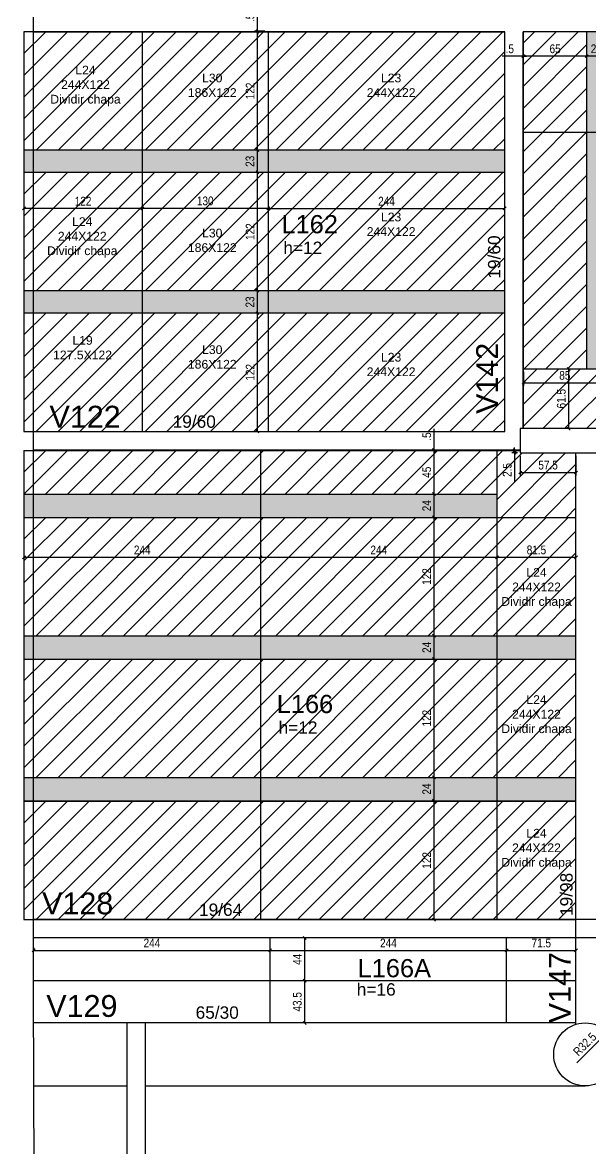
# Model space of a CAD drawing. Header units: millimetres. Extents: x 3165 to 9493, y 682 to 4304.
# Drawn here: x 3990 to 4576, y 1930 to 3091 of the extents above; entities that cross this region are included whole.
import ezdxf

# ---------------------------------------------------------------- set-up
doc = ezdxf.new("R2010")
doc.units = ezdxf.units.MM
doc.linetypes.add('HIDDEN2', pattern=[0.1875, 0.125, -0.0625])
for name, color, linetype in [('1', 3, 'Continuous'), ('210', 3, 'HIDDEN2'), ('212', 3, 'Continuous'), ('216', 3, 'Continuous'), ('220', 5, 'Continuous'), ('222', 6, 'Continuous'), ('226', 4, 'Continuous'), ('233', 6, 'Continuous'), ('AUX00', 7, 'Continuous'), ('COTA', 2, 'Continuous'), ('Painéis', 200, 'Continuous')]:
    doc.layers.add(name, color=color, linetype=linetype)
doc.layers.add('Hachura', color=251, linetype='Continuous', lineweight=9)
doc.layers.add('REAPROVEITAMENTO', color=251, linetype='Continuous', lineweight=9)
doc.styles.add('COTA TECNICA-50', font='techl___.ttf', dxfattribs={"height": 9})
doc.styles.get("Standard").update_dxf_attribs({"font": 'arial.ttf'})
doc.dimstyles.new('COTA PAINEL-50', dxfattribs={"dimtxt": 9, "dimasz": 3, "dimexe": 3, "dimexo": 3, "dimgap": 3, "dimtad": 1, "dimdec": 1, "dimzin": 12, "dimdsep": 46, "dimtxsty": 'COTA TECNICA-50', "dimblk1": 'OBLIQUE', "dimblk2": 'OBLIQUE', "dimsah": 1, "dimcen": 0.9, "dimclrd": 4, "dimclre": 4, "dimclrt": 240, "dimadec": 1, "dimazin": 3, "dimtfac": 1, "dimtdec": 1, "dimtmove": 0, "dimatfit": 3, "dimfxl": 1, "dimtolj": 1, "dimtzin": 12, "dimarcsym": 0})

# ---------------------------------------------------------------- blocks, each defined once
blk = doc.blocks.new('_Oblique')
at = {"color": 0, "linetype": 'ByBlock', "lineweight": -2}
blk.add_line((-0.5, -0.5), (0.5, 0.5), dxfattribs=at)
blk = doc.blocks.new('*D457')
at = {"layer": 'COTA', "color": 4, "lineweight": -2, "transparency": 16777216}
blk.add_line((4591.8, 3056.1), (4571.8, 3056.1), dxfattribs=at)
at = {"layer": 'Defpoints', "color": 0, "transparency": 16777216}
for p in [(4571.8, 3056.1), (4571.8, 3056.1), (4591.8, 3056.1)]:
    blk.add_point(p, dxfattribs=at)
at = {"layer": 'COTA', "color": 4, "lineweight": -2, "transparency": 16777216, "xscale": 3, "yscale": 3, "zscale": 3, "rotation": 180}
blk.add_blockref('_Oblique', (4571.8, 3056.1), dxfattribs=at)
at = {"layer": 'COTA', "color": 4, "lineweight": -2, "transparency": 16777216, "xscale": 3, "yscale": 3, "zscale": 3}
blk.add_blockref('_Oblique', (4591.8, 3056.1), dxfattribs=at)
at = {"layer": 'COTA', "color": 240, "transparency": 16777216, "insert": (4581.8, 3063.7), "char_height": 9, "attachment_point": 5, "style": 'COTA TECNICA-50'}
blk.add_mtext('\\A1;20', dxfattribs=at)
blk = doc.blocks.new('*D458')
at = {"layer": 'COTA', "color": 4, "lineweight": -2, "transparency": 16777216}
for p, q in [((4506.8, 3059), (4506.8, 3059.1)), ((4571.8, 3056.1), (4506.8, 3056.1))]:
    blk.add_line(p, q, dxfattribs=at)
at = {"layer": 'Defpoints', "color": 0, "transparency": 16777216}
for p in [(4506.8, 3056.1), (4506.8, 3056), (4571.8, 3056.1)]:
    blk.add_point(p, dxfattribs=at)
at = {"layer": 'COTA', "color": 4, "lineweight": -2, "transparency": 16777216, "xscale": 3, "yscale": 3, "zscale": 3, "rotation": 180}
blk.add_blockref('_Oblique', (4506.8, 3056.1), dxfattribs=at)
at = {"layer": 'COTA', "color": 4, "lineweight": -2, "transparency": 16777216, "xscale": 3, "yscale": 3, "zscale": 3}
blk.add_blockref('_Oblique', (4571.8, 3056.1), dxfattribs=at)
at = {"layer": 'COTA', "color": 240, "transparency": 16777216, "insert": (4539.3, 3063.7), "char_height": 9, "attachment_point": 5, "style": 'COTA TECNICA-50'}
blk.add_mtext('\\A1;65', dxfattribs=at)
blk = doc.blocks.new('*D462')
at = {"layer": 'COTA', "color": 4, "lineweight": -2, "transparency": 16777216}
for p, q in [((4506.3, 3056.1), (4484.7, 3056.1)), ((4506.8, 3056.1), (4506.3, 3056.1)), ((4506.8, 3056.1), (4509.8, 3056.1))]:
    blk.add_line(p, q, dxfattribs=at)
at = {"layer": 'Defpoints', "color": 0, "transparency": 16777216}
for p in [(4506.3, 3056.1), (4506.3, 3056.1), (4506.8, 3056.1)]:
    blk.add_point(p, dxfattribs=at)
at = {"layer": 'COTA', "color": 4, "lineweight": -2, "transparency": 16777216, "xscale": 3, "yscale": 3, "zscale": 3}
blk.add_blockref('_Oblique', (4506.3, 3056.1), dxfattribs=at)
at = {"layer": 'COTA', "color": 4, "lineweight": -2, "transparency": 16777216, "xscale": 3, "yscale": 3, "zscale": 3, "rotation": 180}
blk.add_blockref('_Oblique', (4506.8, 3056.1), dxfattribs=at)
at = {"layer": 'COTA', "color": 240, "transparency": 16777216, "insert": (4492.5, 3063.7), "char_height": 9, "attachment_point": 5, "style": 'COTA TECNICA-50'}
blk.add_mtext('\\A1;.5', dxfattribs=at)
blk = doc.blocks.new('*D631')
at = {"layer": 'COTA', "color": 4, "lineweight": -2, "transparency": 16777216}
for p, q in [((4553.3, 2672.3), (4553.3, 2733.8)), ((4556.3, 2672.3), (4556.3, 2672.3))]:
    blk.add_line(p, q, dxfattribs=at)
at = {"layer": 'Defpoints', "color": 0, "transparency": 16777216}
for p in [(4553.3, 2733.8), (4553.3, 2733.8), (4553.3, 2672.3)]:
    blk.add_point(p, dxfattribs=at)
at = {"layer": 'COTA', "color": 4, "lineweight": -2, "transparency": 16777216, "xscale": 3, "yscale": 3, "zscale": 3}
for p, rotation in [((4553.3, 2733.8), 90), ((4553.3, 2672.3), 270)]:
    blk.add_blockref('_Oblique', p, dxfattribs=dict(at, rotation=rotation))
at = {"layer": 'COTA', "color": 240, "transparency": 16777216, "insert": (4545.7, 2703.1), "char_height": 9, "attachment_point": 5, "rotation": 90, "style": 'COTA TECNICA-50'}
blk.add_mtext('\\A1;61.5', dxfattribs=at)
blk = doc.blocks.new('*D632')
at = {"layer": 'COTA', "color": 4, "lineweight": -2, "transparency": 16777216}
for p, q in [((4506.8, 2730.8), (4506.8, 2716.5)), ((4591.8, 2730.8), (4591.8, 2716.5)), ((4506.8, 2719.5), (4591.8, 2719.5))]:
    blk.add_line(p, q, dxfattribs=at)
at = {"layer": 'Defpoints', "color": 0, "transparency": 16777216}
for p in [(4506.8, 2733.8), (4591.8, 2733.8), (4591.8, 2719.5)]:
    blk.add_point(p, dxfattribs=at)
at = {"layer": 'COTA', "color": 4, "lineweight": -2, "transparency": 16777216, "xscale": 3, "yscale": 3, "zscale": 3, "rotation": 180}
blk.add_blockref('_Oblique', (4506.8, 2719.5), dxfattribs=at)
at = {"layer": 'COTA', "color": 4, "lineweight": -2, "transparency": 16777216, "xscale": 3, "yscale": 3, "zscale": 3}
blk.add_blockref('_Oblique', (4591.8, 2719.5), dxfattribs=at)
at = {"layer": 'COTA', "color": 240, "transparency": 16777216, "insert": (4549.3, 2727.1), "char_height": 9, "attachment_point": 5, "style": 'COTA TECNICA-50'}
blk.add_mtext('\\A1;85', dxfattribs=at)
blk = doc.blocks.new('*D465')
at = {"layer": 'COTA', "color": 4, "lineweight": -2, "transparency": 16777216}
blk.add_line((4560.8, 2539.6), (4479.3, 2539.6), dxfattribs=at)
at = {"layer": 'Defpoints', "color": 0, "transparency": 16777216}
for p in [(4479.3, 2539.6), (4479.3, 2539.6), (4560.8, 2539.6)]:
    blk.add_point(p, dxfattribs=at)
at = {"layer": 'COTA', "color": 4, "lineweight": -2, "transparency": 16777216, "xscale": 3, "yscale": 3, "zscale": 3, "rotation": 180}
blk.add_blockref('_Oblique', (4479.3, 2539.6), dxfattribs=at)
at = {"layer": 'COTA', "color": 4, "lineweight": -2, "transparency": 16777216, "xscale": 3, "yscale": 3, "zscale": 3}
blk.add_blockref('_Oblique', (4560.8, 2539.6), dxfattribs=at)
at = {"layer": 'COTA', "color": 240, "transparency": 16777216, "insert": (4520, 2547.2), "char_height": 9, "attachment_point": 5, "style": 'COTA TECNICA-50'}
blk.add_mtext('\\A1;81.5', dxfattribs=at)
blk = doc.blocks.new('*D466')
at = {"layer": 'COTA', "color": 4, "lineweight": -2, "transparency": 16777216}
blk.add_line((4479.3, 2539.6), (4235.3, 2539.6), dxfattribs=at)
at = {"layer": 'Defpoints', "color": 0, "transparency": 16777216}
for p in [(4235.3, 2539.6), (4235.3, 2539.6), (4479.3, 2539.6)]:
    blk.add_point(p, dxfattribs=at)
at = {"layer": 'COTA', "color": 4, "lineweight": -2, "transparency": 16777216, "xscale": 3, "yscale": 3, "zscale": 3, "rotation": 180}
blk.add_blockref('_Oblique', (4235.3, 2539.6), dxfattribs=at)
at = {"layer": 'COTA', "color": 4, "lineweight": -2, "transparency": 16777216, "xscale": 3, "yscale": 3, "zscale": 3}
blk.add_blockref('_Oblique', (4479.3, 2539.6), dxfattribs=at)
at = {"layer": 'COTA', "color": 240, "transparency": 16777216, "insert": (4357.3, 2547.2), "char_height": 9, "attachment_point": 5, "style": 'COTA TECNICA-50'}
blk.add_mtext('\\A1;244', dxfattribs=at)
blk = doc.blocks.new('*D467')
at = {"layer": 'COTA', "color": 4, "lineweight": -2, "transparency": 16777216}
for p, q in [((4235.3, 2539.6), (3991.3, 2539.6)), ((3991.3, 2538.1), (3991.3, 2536.6))]:
    blk.add_line(p, q, dxfattribs=at)
at = {"layer": 'Defpoints', "color": 0, "transparency": 16777216}
for p in [(3991.3, 2541.1), (3991.3, 2539.6), (4235.3, 2539.6)]:
    blk.add_point(p, dxfattribs=at)
at = {"layer": 'COTA', "color": 4, "lineweight": -2, "transparency": 16777216, "xscale": 3, "yscale": 3, "zscale": 3, "rotation": 180}
blk.add_blockref('_Oblique', (3991.3, 2539.6), dxfattribs=at)
at = {"layer": 'COTA', "color": 4, "lineweight": -2, "transparency": 16777216, "xscale": 3, "yscale": 3, "zscale": 3}
blk.add_blockref('_Oblique', (4235.3, 2539.6), dxfattribs=at)
at = {"layer": 'COTA', "color": 240, "transparency": 16777216, "insert": (4113.3, 2547.2), "char_height": 9, "attachment_point": 5, "style": 'COTA TECNICA-50'}
blk.add_mtext('\\A1;244', dxfattribs=at)
blk = doc.blocks.new('*D468')
at = {"layer": 'COTA', "color": 4, "lineweight": -2, "transparency": 16777216}
blk.add_line((4414.4, 2166.3), (4414.4, 2288.3), dxfattribs=at)
at = {"layer": 'Defpoints', "color": 0, "transparency": 16777216}
for p in [(4414.4, 2288.3), (4414.4, 2288.3), (4414.4, 2166.3)]:
    blk.add_point(p, dxfattribs=at)
at = {"layer": 'COTA', "color": 4, "lineweight": -2, "transparency": 16777216, "xscale": 3, "yscale": 3, "zscale": 3}
for p, rotation in [((4414.4, 2288.3), 90), ((4414.4, 2166.3), 270)]:
    blk.add_blockref('_Oblique', p, dxfattribs=dict(at, rotation=rotation))
at = {"layer": 'COTA', "color": 240, "transparency": 16777216, "insert": (4406.8, 2227.3), "char_height": 9, "attachment_point": 5, "rotation": 90, "style": 'COTA TECNICA-50'}
blk.add_mtext('\\A1;122', dxfattribs=at)
blk = doc.blocks.new('*D469')
at = {"layer": 'COTA', "color": 4, "lineweight": -2, "transparency": 16777216}
blk.add_line((4414.4, 2288.8), (4414.4, 2312.8), dxfattribs=at)
at = {"layer": 'Defpoints', "color": 0, "transparency": 16777216}
for p in [(4414.4, 2312.8), (4414.4, 2312.8), (4414.4, 2288.8)]:
    blk.add_point(p, dxfattribs=at)
at = {"layer": 'COTA', "color": 4, "lineweight": -2, "transparency": 16777216, "xscale": 3, "yscale": 3, "zscale": 3}
for p, rotation in [((4414.4, 2312.8), 90), ((4414.4, 2288.8), 270)]:
    blk.add_blockref('_Oblique', p, dxfattribs=dict(at, rotation=rotation))
at = {"layer": 'COTA', "color": 240, "transparency": 16777216, "insert": (4406.8, 2300.8), "char_height": 9, "attachment_point": 5, "rotation": 90, "style": 'COTA TECNICA-50'}
blk.add_mtext('\\A1;24', dxfattribs=at)
blk = doc.blocks.new('*D470')
at = {"layer": 'COTA', "color": 4, "lineweight": -2, "transparency": 16777216}
blk.add_line((4414.4, 2312.8), (4414.4, 2434.8), dxfattribs=at)
at = {"layer": 'Defpoints', "color": 0, "transparency": 16777216}
for p in [(4414.4, 2434.8), (4414.4, 2434.8), (4414.4, 2312.8)]:
    blk.add_point(p, dxfattribs=at)
at = {"layer": 'COTA', "color": 4, "lineweight": -2, "transparency": 16777216, "xscale": 3, "yscale": 3, "zscale": 3}
for p, rotation in [((4414.4, 2434.8), 90), ((4414.4, 2312.8), 270)]:
    blk.add_blockref('_Oblique', p, dxfattribs=dict(at, rotation=rotation))
at = {"layer": 'COTA', "color": 240, "transparency": 16777216, "insert": (4406.8, 2373.8), "char_height": 9, "attachment_point": 5, "rotation": 90, "style": 'COTA TECNICA-50'}
blk.add_mtext('\\A1;122', dxfattribs=at)
blk = doc.blocks.new('*D471')
at = {"layer": 'COTA', "color": 4, "lineweight": -2, "transparency": 16777216}
blk.add_line((4414.4, 2434.8), (4414.4, 2458.8), dxfattribs=at)
at = {"layer": 'Defpoints', "color": 0, "transparency": 16777216}
for p in [(4414.4, 2458.8), (4414.4, 2458.8), (4414.4, 2434.8)]:
    blk.add_point(p, dxfattribs=at)
at = {"layer": 'COTA', "color": 4, "lineweight": -2, "transparency": 16777216, "xscale": 3, "yscale": 3, "zscale": 3}
for p, rotation in [((4414.4, 2458.8), 90), ((4414.4, 2434.8), 270)]:
    blk.add_blockref('_Oblique', p, dxfattribs=dict(at, rotation=rotation))
at = {"layer": 'COTA', "color": 240, "transparency": 16777216, "insert": (4406.8, 2446.8), "char_height": 9, "attachment_point": 5, "rotation": 90, "style": 'COTA TECNICA-50'}
blk.add_mtext('\\A1;24', dxfattribs=at)
blk = doc.blocks.new('*D472')
at = {"layer": 'COTA', "color": 4, "lineweight": -2, "transparency": 16777216}
blk.add_line((4414.4, 2458.8), (4414.4, 2580.8), dxfattribs=at)
at = {"layer": 'Defpoints', "color": 0, "transparency": 16777216}
for p in [(4414.4, 2580.8), (4414.4, 2580.8), (4414.4, 2458.8)]:
    blk.add_point(p, dxfattribs=at)
at = {"layer": 'COTA', "color": 4, "lineweight": -2, "transparency": 16777216, "xscale": 3, "yscale": 3, "zscale": 3}
for p, rotation in [((4414.4, 2580.8), 90), ((4414.4, 2458.8), 270)]:
    blk.add_blockref('_Oblique', p, dxfattribs=dict(at, rotation=rotation))
at = {"layer": 'COTA', "color": 240, "transparency": 16777216, "insert": (4406.8, 2519.8), "char_height": 9, "attachment_point": 5, "rotation": 90, "style": 'COTA TECNICA-50'}
blk.add_mtext('\\A1;122', dxfattribs=at)
blk = doc.blocks.new('*D473')
at = {"layer": 'COTA', "color": 4, "lineweight": -2, "transparency": 16777216}
blk.add_line((4414.4, 2580.8), (4414.4, 2604.8), dxfattribs=at)
at = {"layer": 'Defpoints', "color": 0, "transparency": 16777216}
for p in [(4414.4, 2604.8), (4414.4, 2604.8), (4414.4, 2580.8)]:
    blk.add_point(p, dxfattribs=at)
at = {"layer": 'COTA', "color": 4, "lineweight": -2, "transparency": 16777216, "xscale": 3, "yscale": 3, "zscale": 3}
for p, rotation in [((4414.4, 2604.8), 90), ((4414.4, 2580.8), 270)]:
    blk.add_blockref('_Oblique', p, dxfattribs=dict(at, rotation=rotation))
at = {"layer": 'COTA', "color": 240, "transparency": 16777216, "insert": (4406.8, 2592.8), "char_height": 9, "attachment_point": 5, "rotation": 90, "style": 'COTA TECNICA-50'}
blk.add_mtext('\\A1;24', dxfattribs=at)
blk = doc.blocks.new('*D474')
at = {"layer": 'COTA', "color": 4, "lineweight": -2, "transparency": 16777216}
blk.add_line((4414.4, 2604.8), (4414.4, 2649.8), dxfattribs=at)
at = {"layer": 'Defpoints', "color": 0, "transparency": 16777216}
for p in [(4414.4, 2649.8), (4414.4, 2649.8), (4414.4, 2604.8)]:
    blk.add_point(p, dxfattribs=at)
at = {"layer": 'COTA', "color": 4, "lineweight": -2, "transparency": 16777216, "xscale": 3, "yscale": 3, "zscale": 3}
for p, rotation in [((4414.4, 2649.8), 90), ((4414.4, 2604.8), 270)]:
    blk.add_blockref('_Oblique', p, dxfattribs=dict(at, rotation=rotation))
at = {"layer": 'COTA', "color": 240, "transparency": 16777216, "insert": (4406.8, 2627.3), "char_height": 9, "attachment_point": 5, "rotation": 90, "style": 'COTA TECNICA-50'}
blk.add_mtext('\\A1;45', dxfattribs=at)
blk = doc.blocks.new('*D475')
at = {"layer": 'COTA', "color": 4, "lineweight": -2, "transparency": 16777216}
for p, q in [((4414.4, 2650.3), (4414.4, 2671.9)), ((4414.4, 2649.8), (4414.4, 2650.3)), ((4414.4, 2649.8), (4414.4, 2646.8))]:
    blk.add_line(p, q, dxfattribs=at)
at = {"layer": 'Defpoints', "color": 0, "transparency": 16777216}
for p in [(4414.4, 2650.3), (4414.4, 2650.3), (4414.4, 2649.8)]:
    blk.add_point(p, dxfattribs=at)
at = {"layer": 'COTA', "color": 4, "lineweight": -2, "transparency": 16777216, "xscale": 3, "yscale": 3, "zscale": 3}
for p, rotation in [((4414.4, 2650.3), 270), ((4414.4, 2649.8), 90)]:
    blk.add_blockref('_Oblique', p, dxfattribs=dict(at, rotation=rotation))
at = {"layer": 'COTA', "color": 240, "transparency": 16777216, "insert": (4406.8, 2664.1), "char_height": 9, "attachment_point": 5, "rotation": 90, "style": 'COTA TECNICA-50'}
blk.add_mtext('\\A1;.5', dxfattribs=at)
blk = doc.blocks.new('*D636')
at = {"layer": 'COTA', "color": 4, "lineweight": -2, "transparency": 16777216}
for p, q in [((4500.3, 2649.8), (4494.5, 2649.8)), ((4500.3, 2647.3), (4494.5, 2647.3)), ((4497.5, 2649.8), (4497.5, 2652.8)), ((4497.5, 2649.8), (4497.5, 2647.3)), ((4497.5, 2647.3), (4497.5, 2617.9))]:
    blk.add_line(p, q, dxfattribs=at)
at = {"layer": 'Defpoints', "color": 0, "transparency": 16777216}
for p in [(4497.5, 2647.3), (4503.3, 2649.8), (4503.3, 2647.3)]:
    blk.add_point(p, dxfattribs=at)
at = {"layer": 'COTA', "color": 4, "lineweight": -2, "transparency": 16777216, "xscale": 3, "yscale": 3, "zscale": 3}
for p, rotation in [((4497.5, 2649.8), 270), ((4497.5, 2647.3), 90)]:
    blk.add_blockref('_Oblique', p, dxfattribs=dict(at, rotation=rotation))
at = {"layer": 'COTA', "color": 240, "transparency": 16777216, "insert": (4489.9, 2629.6), "char_height": 9, "attachment_point": 5, "rotation": 90, "style": 'COTA TECNICA-50'}
blk.add_mtext('\\A1;2.5', dxfattribs=at)
blk = doc.blocks.new('*D476')
at = {"layer": 'COTA', "color": 4, "lineweight": -2, "transparency": 16777216}
for p, q in [((4503.3, 2644.3), (4503.3, 2624)), ((4560.8, 2644.3), (4560.8, 2624)), ((4503.3, 2627), (4560.8, 2627))]:
    blk.add_line(p, q, dxfattribs=at)
at = {"layer": 'Defpoints', "color": 0, "transparency": 16777216}
for p in [(4503.3, 2647.3), (4560.8, 2647.3), (4560.8, 2627)]:
    blk.add_point(p, dxfattribs=at)
at = {"layer": 'COTA', "color": 4, "lineweight": -2, "transparency": 16777216, "xscale": 3, "yscale": 3, "zscale": 3, "rotation": 180}
blk.add_blockref('_Oblique', (4503.3, 2627), dxfattribs=at)
at = {"layer": 'COTA', "color": 4, "lineweight": -2, "transparency": 16777216, "xscale": 3, "yscale": 3, "zscale": 3}
blk.add_blockref('_Oblique', (4560.8, 2627), dxfattribs=at)
at = {"layer": 'COTA', "color": 240, "transparency": 16777216, "insert": (4532, 2634.6), "char_height": 9, "attachment_point": 5, "style": 'COTA TECNICA-50'}
blk.add_mtext('\\A1;57.5', dxfattribs=at)
blk = doc.blocks.new('*D558')
at = {"layer": 'COTA', "color": 4, "lineweight": -2, "transparency": 16777216}
blk.add_line((4232.2, 2669.3), (4232.2, 2791.3), dxfattribs=at)
at = {"layer": 'Defpoints', "color": 0, "transparency": 16777216}
for p in [(4232.2, 2791.3), (4232.2, 2791.3), (4232.2, 2669.3)]:
    blk.add_point(p, dxfattribs=at)
at = {"layer": 'COTA', "color": 4, "lineweight": -2, "transparency": 16777216, "xscale": 3, "yscale": 3, "zscale": 3}
for p, rotation in [((4232.2, 2791.3), 90), ((4232.2, 2669.3), 270)]:
    blk.add_blockref('_Oblique', p, dxfattribs=dict(at, rotation=rotation))
at = {"layer": 'COTA', "color": 240, "transparency": 16777216, "insert": (4224.6, 2730.3), "char_height": 9, "attachment_point": 5, "rotation": 90, "style": 'COTA TECNICA-50'}
blk.add_mtext('\\A1;122', dxfattribs=at)
blk = doc.blocks.new('*D559')
at = {"layer": 'COTA', "color": 4, "lineweight": -2, "transparency": 16777216}
for p, q in [((4233.5, 2814.3), (4229.2, 2814.3)), ((4232.2, 2791.3), (4232.2, 2814.3))]:
    blk.add_line(p, q, dxfattribs=at)
at = {"layer": 'Defpoints', "color": 0, "transparency": 16777216}
for p in [(4232.2, 2814.3), (4236.5, 2814.3), (4232.2, 2791.3)]:
    blk.add_point(p, dxfattribs=at)
at = {"layer": 'COTA', "color": 4, "lineweight": -2, "transparency": 16777216, "xscale": 3, "yscale": 3, "zscale": 3}
for p, rotation in [((4232.2, 2814.3), 90), ((4232.2, 2791.3), 270)]:
    blk.add_blockref('_Oblique', p, dxfattribs=dict(at, rotation=rotation))
at = {"layer": 'COTA', "color": 240, "transparency": 16777216, "insert": (4224.5, 2802.8), "char_height": 9, "attachment_point": 5, "rotation": 90, "style": 'COTA TECNICA-50'}
blk.add_mtext('\\A1;23', dxfattribs=at)
blk = doc.blocks.new('*D560')
at = {"layer": 'COTA', "color": 4, "lineweight": -2, "transparency": 16777216}
for p, q in [((4233.5, 2936.3), (4229.2, 2936.3)), ((4232.2, 2814.3), (4232.2, 2936.3)), ((4235.2, 2814.3), (4235.2, 2814.3))]:
    blk.add_line(p, q, dxfattribs=at)
at = {"layer": 'Defpoints', "color": 0, "transparency": 16777216}
for p in [(4232.2, 2936.3), (4236.5, 2936.3), (4232.2, 2814.3)]:
    blk.add_point(p, dxfattribs=at)
at = {"layer": 'COTA', "color": 4, "lineweight": -2, "transparency": 16777216, "xscale": 3, "yscale": 3, "zscale": 3}
for p, rotation in [((4232.2, 2936.3), 90), ((4232.2, 2814.3), 270)]:
    blk.add_blockref('_Oblique', p, dxfattribs=dict(at, rotation=rotation))
at = {"layer": 'COTA', "color": 240, "transparency": 16777216, "insert": (4224.6, 2875.3), "char_height": 9, "attachment_point": 5, "rotation": 90, "style": 'COTA TECNICA-50'}
blk.add_mtext('\\A1;122', dxfattribs=at)
blk = doc.blocks.new('*D561')
at = {"layer": 'COTA', "color": 4, "lineweight": -2, "transparency": 16777216}
for p, q in [((4232.2, 2936.3), (4232.2, 2959.3)), ((4233.5, 2936.3), (4229.2, 2936.3))]:
    blk.add_line(p, q, dxfattribs=at)
at = {"layer": 'Defpoints', "color": 0, "transparency": 16777216}
for p in [(4232.2, 2959.3), (4232.2, 2959.3), (4236.5, 2936.3)]:
    blk.add_point(p, dxfattribs=at)
at = {"layer": 'COTA', "color": 4, "lineweight": -2, "transparency": 16777216, "xscale": 3, "yscale": 3, "zscale": 3}
for p, rotation in [((4232.2, 2959.3), 90), ((4232.2, 2936.3), 270)]:
    blk.add_blockref('_Oblique', p, dxfattribs=dict(at, rotation=rotation))
at = {"layer": 'COTA', "color": 240, "transparency": 16777216, "insert": (4224.5, 2947.8), "char_height": 9, "attachment_point": 5, "rotation": 90, "style": 'COTA TECNICA-50'}
blk.add_mtext('\\A1;23', dxfattribs=at)
blk = doc.blocks.new('*D562')
at = {"layer": 'COTA', "color": 4, "lineweight": -2, "transparency": 16777216}
for p, q in [((4233.5, 3081.3), (4229.2, 3081.3)), ((4232.2, 2959.3), (4232.2, 3081.3))]:
    blk.add_line(p, q, dxfattribs=at)
at = {"layer": 'Defpoints', "color": 0, "transparency": 16777216}
for p in [(4232.2, 3081.3), (4236.5, 3081.3), (4232.2, 2959.3)]:
    blk.add_point(p, dxfattribs=at)
at = {"layer": 'COTA', "color": 4, "lineweight": -2, "transparency": 16777216, "xscale": 3, "yscale": 3, "zscale": 3}
for p, rotation in [((4232.2, 3081.3), 90), ((4232.2, 2959.3), 270)]:
    blk.add_blockref('_Oblique', p, dxfattribs=dict(at, rotation=rotation))
at = {"layer": 'COTA', "color": 240, "transparency": 16777216, "insert": (4224.6, 3020.3), "char_height": 9, "attachment_point": 5, "rotation": 90, "style": 'COTA TECNICA-50'}
blk.add_mtext('\\A1;122', dxfattribs=at)
blk = doc.blocks.new('*D563')
at = {"layer": 'COTA', "color": 4, "lineweight": -2, "transparency": 16777216}
for p, q in [((4232.2, 3081.8), (4232.2, 3103.4)), ((4239.7, 3081.8), (4229.2, 3081.8)), ((4233.5, 3081.3), (4229.2, 3081.3)), ((4232.2, 3081.3), (4232.2, 3081.8)), ((4232.2, 3081.3), (4232.2, 3078.3))]:
    blk.add_line(p, q, dxfattribs=at)
at = {"layer": 'Defpoints', "color": 0, "transparency": 16777216}
for p in [(4232.2, 3081.8), (4236.5, 3081.3), (4242.7, 3081.8)]:
    blk.add_point(p, dxfattribs=at)
at = {"layer": 'COTA', "color": 4, "lineweight": -2, "transparency": 16777216, "xscale": 3, "yscale": 3, "zscale": 3}
for p, rotation in [((4232.2, 3081.8), 270), ((4232.2, 3081.3), 90)]:
    blk.add_blockref('_Oblique', p, dxfattribs=dict(at, rotation=rotation))
at = {"layer": 'COTA', "color": 240, "transparency": 16777216, "insert": (4224.6, 3095.6), "char_height": 9, "attachment_point": 5, "rotation": 90, "style": 'COTA TECNICA-50'}
blk.add_mtext('\\A1;.5', dxfattribs=at)
blk = doc.blocks.new('*D564')
at = {"layer": 'COTA', "color": 4, "lineweight": -2, "transparency": 16777216}
for p, q in [((4243.3, 2899.2), (4113.3, 2899.2)), ((4243.3, 2896.2), (4243.3, 2896.2))]:
    blk.add_line(p, q, dxfattribs=at)
at = {"layer": 'Defpoints', "color": 0, "transparency": 16777216}
for p in [(4113.3, 2899.2), (4113.3, 2899.2), (4243.3, 2899.2)]:
    blk.add_point(p, dxfattribs=at)
at = {"layer": 'COTA', "color": 4, "lineweight": -2, "transparency": 16777216, "xscale": 3, "yscale": 3, "zscale": 3, "rotation": 180}
blk.add_blockref('_Oblique', (4113.3, 2899.2), dxfattribs=at)
at = {"layer": 'COTA', "color": 4, "lineweight": -2, "transparency": 16777216, "xscale": 3, "yscale": 3, "zscale": 3}
blk.add_blockref('_Oblique', (4243.3, 2899.2), dxfattribs=at)
at = {"layer": 'COTA', "color": 240, "transparency": 16777216, "insert": (4178.3, 2906.9), "char_height": 9, "attachment_point": 5, "style": 'COTA TECNICA-50'}
blk.add_mtext('\\A1;130', dxfattribs=at)
blk = doc.blocks.new('*D565')
at = {"layer": 'COTA', "color": 4, "lineweight": -2, "transparency": 16777216}
for p, q in [((4113.3, 2899.2), (3991.3, 2899.2)), ((4113.3, 2896.2), (4113.3, 2896.2))]:
    blk.add_line(p, q, dxfattribs=at)
at = {"layer": 'Defpoints', "color": 0, "transparency": 16777216}
for p in [(3991.3, 2899.2), (3991.3, 2899.2), (4113.3, 2899.2)]:
    blk.add_point(p, dxfattribs=at)
at = {"layer": 'COTA', "color": 4, "lineweight": -2, "transparency": 16777216, "xscale": 3, "yscale": 3, "zscale": 3, "rotation": 180}
blk.add_blockref('_Oblique', (3991.3, 2899.2), dxfattribs=at)
at = {"layer": 'COTA', "color": 4, "lineweight": -2, "transparency": 16777216, "xscale": 3, "yscale": 3, "zscale": 3}
blk.add_blockref('_Oblique', (4113.3, 2899.2), dxfattribs=at)
at = {"layer": 'COTA', "color": 240, "transparency": 16777216, "insert": (4052.3, 2906.7), "char_height": 9, "attachment_point": 5, "style": 'COTA TECNICA-50'}
blk.add_mtext('\\A1;122', dxfattribs=at)
blk = doc.blocks.new('*D741')
at = {"layer": 'COTA', "color": 4, "lineweight": -2, "transparency": 16777216}
blk.add_line((4243.3, 2899.2), (4487.3, 2899.2), dxfattribs=at)
at = {"layer": 'Defpoints', "color": 0, "transparency": 16777216}
for p in [(4243.3, 2899.2), (4487.3, 2899.2), (4487.3, 2899.2)]:
    blk.add_point(p, dxfattribs=at)
at = {"layer": 'COTA', "color": 4, "lineweight": -2, "transparency": 16777216, "xscale": 3, "yscale": 3, "zscale": 3, "rotation": 180}
blk.add_blockref('_Oblique', (4243.3, 2899.2), dxfattribs=at)
at = {"layer": 'COTA', "color": 4, "lineweight": -2, "transparency": 16777216, "xscale": 3, "yscale": 3, "zscale": 3}
blk.add_blockref('_Oblique', (4487.3, 2899.2), dxfattribs=at)
at = {"layer": 'COTA', "color": 240, "transparency": 16777216, "insert": (4365.3, 2906.7), "char_height": 9, "attachment_point": 5, "style": 'COTA TECNICA-50'}
blk.add_mtext('\\A1;244', dxfattribs=at)
blk = doc.blocks.new('*D755')
at = {"layer": 'COTA', "color": 4, "lineweight": -2, "transparency": 16777216}
for p, q in [((4281, 2059.8), (4281, 2103.3)), ((4278.1, 2059.8), (4278, 2059.8))]:
    blk.add_line(p, q, dxfattribs=at)
at = {"layer": 'Defpoints', "color": 0, "transparency": 16777216}
for p in [(4281, 2103.3), (4281, 2103.3), (4281.1, 2059.8)]:
    blk.add_point(p, dxfattribs=at)
at = {"layer": 'COTA', "color": 4, "lineweight": -2, "transparency": 16777216, "xscale": 3, "yscale": 3, "zscale": 3}
for p, rotation in [((4281, 2103.3), 90), ((4281, 2059.8), 270)]:
    blk.add_blockref('_Oblique', p, dxfattribs=dict(at, rotation=rotation))
at = {"layer": 'COTA', "color": 240, "transparency": 16777216, "insert": (4273.3, 2081.5), "char_height": 9, "attachment_point": 5, "rotation": 90, "style": 'COTA TECNICA-50'}
blk.add_mtext('\\A1;43.5', dxfattribs=at)
blk = doc.blocks.new('*D756')
at = {"layer": 'COTA', "color": 4, "lineweight": -2, "transparency": 16777216}
blk.add_line((4281, 2103.3), (4281, 2147.3), dxfattribs=at)
at = {"layer": 'Defpoints', "color": 0, "transparency": 16777216}
for p in [(4281, 2147.3), (4281, 2147.3), (4281, 2103.3)]:
    blk.add_point(p, dxfattribs=at)
at = {"layer": 'COTA', "color": 4, "lineweight": -2, "transparency": 16777216, "xscale": 3, "yscale": 3, "zscale": 3}
for p, rotation in [((4281, 2147.3), 90), ((4281, 2103.3), 270)]:
    blk.add_blockref('_Oblique', p, dxfattribs=dict(at, rotation=rotation))
at = {"layer": 'COTA', "color": 240, "transparency": 16777216, "insert": (4273.4, 2125.3), "char_height": 9, "attachment_point": 5, "rotation": 90, "style": 'COTA TECNICA-50'}
blk.add_mtext('\\A1;44', dxfattribs=at)
blk = doc.blocks.new('*D571')
at = {"layer": 'COTA', "color": 4, "lineweight": -2, "transparency": 16777216}
for p, q in [((4001.3, 2133.7), (4001.3, 2137.5)), ((4245.3, 2133.7), (4245.3, 2137.5)), ((4001.3, 2134.5), (4245.3, 2134.5))]:
    blk.add_line(p, q, dxfattribs=at)
at = {"layer": 'Defpoints', "color": 0, "transparency": 16777216}
for p in [(4001.3, 2130.7), (4245.3, 2134.5), (4245.3, 2130.7)]:
    blk.add_point(p, dxfattribs=at)
at = {"layer": 'COTA', "color": 4, "lineweight": -2, "transparency": 16777216, "xscale": 3, "yscale": 3, "zscale": 3, "rotation": 180}
blk.add_blockref('_Oblique', (4001.3, 2134.5), dxfattribs=at)
at = {"layer": 'COTA', "color": 4, "lineweight": -2, "transparency": 16777216, "xscale": 3, "yscale": 3, "zscale": 3}
blk.add_blockref('_Oblique', (4245.3, 2134.5), dxfattribs=at)
at = {"layer": 'COTA', "color": 240, "transparency": 16777216, "insert": (4123.3, 2142.1), "char_height": 9, "attachment_point": 5, "style": 'COTA TECNICA-50'}
blk.add_mtext('\\A1;244', dxfattribs=at)
blk = doc.blocks.new('*D572')
at = {"layer": 'COTA', "color": 4, "lineweight": -2, "transparency": 16777216}
blk.add_line((4245.3, 2134.5), (4489.3, 2134.5), dxfattribs=at)
at = {"layer": 'Defpoints', "color": 0, "transparency": 16777216}
for p in [(4245.3, 2134.5), (4489.3, 2134.5), (4489.3, 2134.5)]:
    blk.add_point(p, dxfattribs=at)
at = {"layer": 'COTA', "color": 4, "lineweight": -2, "transparency": 16777216, "xscale": 3, "yscale": 3, "zscale": 3, "rotation": 180}
blk.add_blockref('_Oblique', (4245.3, 2134.5), dxfattribs=at)
at = {"layer": 'COTA', "color": 4, "lineweight": -2, "transparency": 16777216, "xscale": 3, "yscale": 3, "zscale": 3}
blk.add_blockref('_Oblique', (4489.3, 2134.5), dxfattribs=at)
at = {"layer": 'COTA', "color": 240, "transparency": 16777216, "insert": (4367.3, 2142.1), "char_height": 9, "attachment_point": 5, "style": 'COTA TECNICA-50'}
blk.add_mtext('\\A1;244', dxfattribs=at)
blk = doc.blocks.new('*D573')
at = {"layer": 'COTA', "color": 4, "lineweight": -2, "transparency": 16777216}
blk.add_line((4489.3, 2134.5), (4560.8, 2134.5), dxfattribs=at)
at = {"layer": 'Defpoints', "color": 0, "transparency": 16777216}
for p in [(4489.3, 2134.5), (4560.8, 2134.5), (4560.8, 2134.5)]:
    blk.add_point(p, dxfattribs=at)
at = {"layer": 'COTA', "color": 4, "lineweight": -2, "transparency": 16777216, "xscale": 3, "yscale": 3, "zscale": 3, "rotation": 180}
blk.add_blockref('_Oblique', (4489.3, 2134.5), dxfattribs=at)
at = {"layer": 'COTA', "color": 4, "lineweight": -2, "transparency": 16777216, "xscale": 3, "yscale": 3, "zscale": 3}
blk.add_blockref('_Oblique', (4560.8, 2134.5), dxfattribs=at)
at = {"layer": 'COTA', "color": 240, "transparency": 16777216, "insert": (4525, 2142.1), "char_height": 9, "attachment_point": 5, "style": 'COTA TECNICA-50'}
blk.add_mtext('\\A1;71.5', dxfattribs=at)
blk = doc.blocks.new('*D760')
at = {"layer": 'COTA', "color": 4, "lineweight": -2, "transparency": 16777216}
blk.add_line((4561.7, 2018.7), (4593.2, 2050.4), dxfattribs=at)
at = {"layer": 'Defpoints', "color": 0, "transparency": 16777216}
for p in [(4593.2, 2050.4), (4570.3, 2027.3)]:
    blk.add_point(p, dxfattribs=at)
at = {"layer": 'COTA', "color": 4, "lineweight": -2, "transparency": 16777216, "xscale": 3, "yscale": 3, "zscale": 3, "rotation": 45.24832607997843}
blk.add_blockref('_Oblique', (4593.2, 2050.4), dxfattribs=at)
at = {"layer": 'COTA', "color": 240, "transparency": 16777216, "insert": (4569.9, 2037.8), "char_height": 9, "attachment_point": 5, "rotation": 45.2483, "style": 'COTA TECNICA-50'}
blk.add_mtext('\\A1;R32.5', dxfattribs=at)

msp = doc.modelspace()

# ---------------------------------------------------------------- hatches: boundary and pattern name
at = {"layer": 'Hachura', "linetype": 'ByBlock'}
h = msp.add_hatch(color=256, dxfattribs=at)
h.dxf.hatch_style = 1
h.paths.add_polyline_path([(4591.78, 3081.3), (4571.78, 3081.3), (4571.78, 2733.8), (4591.78, 2733.8)])
h = msp.add_hatch(color=256, dxfattribs=at)
h.dxf.hatch_style = 1
h.paths.add_polyline_path([(3991.28, 2936.3), (4487.28, 2936.3), (4487.28, 2959.3), (3991.28, 2959.3)])
h = msp.add_hatch(color=256, dxfattribs=at)
h.dxf.hatch_style = 1
h.paths.add_polyline_path([(3991.28, 2791.3), (4487.28, 2791.3), (4487.28, 2814.3), (3991.28, 2814.3)])
h = msp.add_hatch(color=256, dxfattribs=at)
h.dxf.hatch_style = 1
h.paths.add_polyline_path([(4479.28, 2580.8), (4479.28, 2604.8), (3991.28, 2604.8), (3991.28, 2580.8)])
h = msp.add_hatch(color=256, dxfattribs=at)
h.dxf.hatch_style = 1
h.paths.add_polyline_path([(4560.78, 2434.8), (4560.78, 2458.8), (3991.28, 2458.8), (3991.28, 2434.8)])
h = msp.add_hatch(color=256, dxfattribs=at)
h.dxf.hatch_style = 1
h.paths.add_polyline_path([(4560.78, 2288.8), (4560.78, 2312.8), (3991.28, 2312.8), (3991.28, 2288.8)])
at = {"layer": 'REAPROVEITAMENTO', "linetype": 'ByBlock'}
h = msp.add_hatch(dxfattribs=at)
h.set_pattern_fill('ANSI31', color=256, scale=5, style=2)
h.set_pattern_definition([(45, (-2424.633, 908.515), (-11.22532, 11.22532), [])])
h.paths.add_polyline_path([(3991.28, 3081.3), (3991.28, 2959.3), (4487.28, 2959.3), (4487.28, 3081.3)])
h = msp.add_hatch(dxfattribs=at)
h.set_pattern_fill('ANSI31', color=256, scale=5, style=2)
h.set_pattern_definition([(45, (-1909.133, 650.33), (-11.22532, 11.22532), [])])
h.paths.add_polyline_path([(4571.78, 3081.3), (4506.78, 3081.3), (4506.78, 2733.8), (4571.78, 2733.8)])
h = msp.add_hatch(dxfattribs=at)
h.set_pattern_fill('ANSI31', color=256, scale=5, style=2)
h.set_pattern_definition([(45, (-2424.633, 763.515), (-11.22532, 11.22532), [])])
h.paths.add_polyline_path([(3991.28, 2936.3), (3991.28, 2814.3), (4487.28, 2814.3), (4487.28, 2936.3)])
h = msp.add_hatch(dxfattribs=at)
h.set_pattern_fill('ANSI31', color=256, scale=5, style=2)
h.set_pattern_definition([(45, (-2424.633, 618.515), (-11.22532, 11.22532), [])])
h.paths.add_polyline_path([(3991.28, 2791.3), (3991.28, 2669.3), (4487.28, 2669.3), (4487.28, 2791.3)])
h = msp.add_hatch(dxfattribs=at)
h.set_pattern_fill('ANSI31', color=256, scale=5, style=2)
h.set_pattern_definition([(45, (-1556.111, 585.827), (-11.22532, 11.22532), [])])
h.paths.add_polyline_path([(4693.28, 2672.3), (4693.28, 2669.3), (4994.78, 2669.3), (4994.78, 2733.8), (4506.78, 2733.8), (4506.78, 2672.3)])
h = msp.add_hatch(dxfattribs=at)
h.set_pattern_fill('ANSI31', color=256, scale=5, style=2)
h.set_pattern_definition([(45, (-2424.633, 477.013), (-11.22532, 11.22532), [])])
h.paths.add_polyline_path([(4560.78, 2580.8), (4560.78, 2647.3), (4503.28, 2647.3), (4503.28, 2649.8), (3991.28, 2649.8), (3991.28, 2604.8), (4479.28, 2604.8), (4479.28, 2580.8)])
h = msp.add_hatch(dxfattribs=at)
h.set_pattern_fill('ANSI31', color=256, scale=5, style=2)
h.set_pattern_definition([(45, (-2424.633, 408.015), (-11.22532, 11.22532), [])])
h.paths.add_polyline_path([(4560.78, 2580.8), (3991.28, 2580.8), (3991.28, 2458.8), (4560.78, 2458.8)])
h = msp.add_hatch(dxfattribs=at)
h.set_pattern_fill('ANSI31', color=256, scale=5, style=2)
h.set_pattern_definition([(45, (-2424.633, 262.015), (-11.22532, 11.22532), [])])
h.paths.add_polyline_path([(4560.78, 2434.8), (3991.28, 2434.8), (3991.28, 2312.8), (4560.78, 2312.8)])
h = msp.add_hatch(dxfattribs=at)
h.set_pattern_fill('ANSI31', color=256, scale=5, style=2)
h.set_pattern_definition([(45, (-2424.633, 115.515), (-11.22532, 11.22532), [])])
h.paths.add_polyline_path([(4560.78, 2288.3), (3991.28, 2288.3), (3991.28, 2166.3), (4560.78, 2166.3)])

# ---------------------------------------------------------------- linework, layer by layer
at = {"layer": '1'}
for p, q in [((4001.28, 3081.3), (4487.28, 3081.3)), ((4487.28, 2669.3), (4487.28, 3081.3)), ((4961.28, 3081.3), (4506.28, 3081.3)), ((4506.28, 2672.3), (4506.28, 3081.3)), ((4001.28, 2669.3), (4487.28, 2669.3)), ((4001.28, 2650.3), (4503.28, 2650.3)), ((4560.78, 2057.87), (4560.78, 2647.3)), ((5869.28, 2166.3), (4001.28, 2166.3)), ((4560.78, 2059.8), (4001.36, 2059.8)), ((4001.54, 1994.8), (4097.79, 1994.8)), ((4097.79, 1887.56), (4097.79, 1994.8)), ((4116.79, 1887.56), (4116.79, 1994.8)), ((4116.79, 1994.8), (4570.28, 1994.8))]:
    msp.add_line(p, q, dxfattribs=at)
at = {"layer": '210'}
for p, q in [((5850.28, 2147.3), (4001.28, 2147.3)), ((4097.79, 1994.8), (4097.79, 2059.8)), ((4116.79, 1994.8), (4116.79, 2059.8))]:
    msp.add_line(p, q, dxfattribs=at)
at = {"layer": '220'}
for p, q in [((4001.28, 2091.36), (4001.28, 3713.27)), ((4001.83, 1887.56), (4001.28, 2091.36))]:
    msp.add_line(p, q, dxfattribs=at)
at = {"layer": '222'}
msp.add_lwpolyline([(4693.28, 2647.3), (4693.28, 2672.3), (4503.28, 2672.3), (4503.28, 2647.3), (4693.28, 2647.3)], dxfattribs=at)
msp.add_circle((4570.28, 2027.3), 32.5, dxfattribs=at)
at = {"layer": 'Painéis'}
for p, q in [((4487.28, 3081.3), (3991.28, 3081.3)), ((3991.28, 3081.3), (3991.28, 2669.3)), ((4113.28, 3081.3), (4113.28, 2669.3)), ((4243.28, 3081.3), (4243.28, 2669.3)), ((4506.78, 2672.3), (4506.78, 3081.3)), ((4571.78, 3081.3), (4571.78, 2733.8)), ((4506.78, 2977.8), (4961.28, 2977.8)), ((4487.28, 2959.3), (3991.28, 2959.3)), ((4487.28, 2936.3), (3991.28, 2936.3)), ((4487.28, 2814.3), (3991.28, 2814.3)), ((4487.28, 2791.3), (3991.28, 2791.3)), ((4506.78, 2733.8), (4994.78, 2733.79)), ((3991.28, 2669.3), (4487.28, 2669.3)), ((3991.28, 2649.8), (4503.28, 2649.8)), ((3991.28, 2649.8), (3991.28, 2166.3)), ((4235.28, 2649.8), (4235.28, 2166.3)), ((4479.28, 2649.8), (4479.28, 2166.3)), ((3991.28, 2604.8), (4479.28, 2604.8)), ((3991.28, 2580.8), (4560.78, 2580.8)), ((3991.28, 2458.8), (4560.78, 2458.8)), ((3991.28, 2434.8), (4560.78, 2434.8)), ((3991.28, 2312.8), (4560.78, 2312.8)), ((3991.28, 2288.8), (4560.78, 2288.8)), ((3991.28, 2288.3), (4560.78, 2288.3)), ((3991.28, 2166.3), (4560.78, 2166.3)), ((4245.28, 2059.8), (4245.28, 2147.3)), ((4489.28, 2059.8), (4489.28, 2147.3)), ((4560.78, 2103.29), (4001.24, 2103.29))]:
    msp.add_line(p, q, dxfattribs=at)

# ---------------------------------------------------------------- texts
at = {"layer": '212'}
for s, p in [('19/60', (4482.75, 2826.82)), ('19/98', (4557.27, 2169.95))]:
    msp.add_text(s, height=12.75, rotation=90, dxfattribs=at).set_placement(p)
for s, p in [('19/60', (4144.68, 2673.11)), ('19/64', (4171.88, 2170.06)), ('65/30', (4168.38, 2064.09))]:
    msp.add_text(s, height=12.75, dxfattribs=at).set_placement(p)
at = {"layer": '216'}
for s, p in [('h=12', (4258.88, 2852.25)), ('h=12', (4253.98, 2357.79)), ('h=16', (4334.64, 2087.91))]:
    msp.add_text(s, height=12.75, dxfattribs=at).set_placement(p)
at = {"layer": '226'}
for s, p in [('L162', (4256.95, 2873.58)), ('L166', (4252.06, 2379.12)), ('L166A', (4335.48, 2106.81))]:
    msp.add_text(s, height=18.75, dxfattribs=at).set_placement(p)
at = {"layer": '233'}
for s, p in [('V142', (4480.35, 2687.4)), ('V147', (4555.41, 2059.43))]:
    msp.add_text(s, height=22.5, rotation=90, dxfattribs=at).set_placement(p)
for s, p in [('V122', (4017.68, 2673.31)), ('V128', (4010.03, 2171.69)), ('V129', (4014.36, 2065.98))]:
    msp.add_text(s, height=22.5, dxfattribs=at).set_placement(p)
at = {"layer": 'AUX00', "char_height": 9, "attachment_point": 1}
for s, insert in [('\\pxqc;L24^J244X122^JDividir chapa', (3993.21, 3046.29)), ('\\pxqc;L30^J186X122', (4124, 3038.11)), ('\\pxqc;L23^J244X122', (4308.53, 3038.11)), ('\\pxqc;L24^J244X122^JDividir chapa', (3989.88, 2890.09)), ('\\pxqc;L23^J244X122', (4308.53, 2894.86)), ('\\pxqc;L30^J186X122', (4124, 2878.32)), ('\\pxqc;L19^J127.5X122', (3990.17, 2767.68)), ('\\pxqc;L30^J186X122', (4124, 2758.12)), ('\\pxqc;L23^J244X122', (4308.53, 2750.37)), ('\\pxqc;L24^J244X122^JDividir chapa', (4458.52, 2528.63)), ('\\pxqc;L24^J244X122^JDividir chapa', (4458.52, 2397.47)), ('\\pxqc;L24^J244X122^JDividir chapa', (4458.52, 2259.76))]:
    msp.add_mtext_dynamic_manual_height_columns(s, width=123.1041, gutter_width=12.5, heights=[0], dxfattribs=dict(at, insert=insert))

# ---------------------------------------------------------------- dimensions: what is measured, and where the dimension line sits
at = {"layer": 'COTA'}
for base, p1, p2, picture, middle in [((4232.18, 3081.8), (4236.53, 3081.3), (4242.68, 3081.8), '*D563', (4224.58, 3095.6)), ((4232.18, 3081.3), (4232.18, 2959.3), (4236.53, 3081.3), '*D562', (4224.62, 3020.3)), ((4232.18, 2959.3), (4236.53, 2936.3), (4232.18, 2959.3), '*D561', (4224.48, 2947.8)), ((4232.18, 2936.3), (4232.18, 2814.3), (4236.53, 2936.3), '*D560', (4224.62, 2875.3)), ((4232.18, 2814.3), (4232.18, 2791.3), (4236.53, 2814.3), '*D559', (4224.48, 2802.8)), ((4232.18, 2791.3), (4232.18, 2669.3), (4232.18, 2791.3), '*D558', (4224.62, 2730.3)), ((4553.34, 2733.8), (4553.34, 2672.3), (4553.34, 2733.8), '*D631', (4545.75, 2703.05)), ((4414.39, 2650.3), (4414.39, 2649.8), (4414.39, 2650.3), '*D475', (4406.79, 2664.1)), ((4497.47, 2647.3), (4503.28, 2649.8), (4503.28, 2647.3), '*D636', (4489.87, 2629.62)), ((4281.01, 2147.3), (4281.01, 2103.29), (4281.01, 2147.3), '*D756', (4273.44, 2125.3)), ((4281.01, 2103.29), (4281.07, 2059.8), (4281.01, 2103.29), '*D755', (4273.31, 2081.55))]:
    dim = msp.add_linear_dim(base=base, p1=p1, p2=p2, angle=90, dimstyle='COTA PAINEL-50', dxfattribs=at)
    dim.commit()
    dim.dimension.update_dxf_attribs({"geometry": picture, "text_midpoint": middle})
for base, p1, p2, picture, middle in [((4506.28, 3056.07), (4506.78, 3056.07), (4506.28, 3056.07), '*D462', (4492.48, 3063.67)), ((4113.28, 2899.18), (4243.28, 2899.18), (4113.28, 2899.18), '*D564', (4178.28, 2906.88)), ((3991.28, 2899.18), (4113.28, 2899.18), (3991.28, 2899.18), '*D565', (4052.28, 2906.73)), ((4487.28, 2899.18), (4243.28, 2899.18), (4487.28, 2899.18), '*D741', (4365.28, 2906.75)), ((4591.78, 2719.49), (4506.78, 2733.8), (4591.78, 2733.8), '*D632', (4549.28, 2727.1)), ((4560.78, 2626.95), (4503.28, 2647.3), (4560.78, 2647.3), '*D476', (4532.03, 2634.55)), ((4479.28, 2539.6), (4560.78, 2539.6), (4479.28, 2539.6), '*D465', (4520.03, 2547.22)), ((4245.28, 2134.5), (4001.28, 2130.73), (4245.28, 2130.73), '*D571', (4123.28, 2142.06)), ((4489.28, 2134.5), (4245.28, 2134.5), (4489.28, 2134.5), '*D572', (4367.28, 2142.06)), ((4560.78, 2134.5), (4489.28, 2134.5), (4560.78, 2134.5), '*D573', (4525.03, 2142.1))]:
    dim = msp.add_linear_dim(base=base, p1=p1, p2=p2, dimstyle='COTA PAINEL-50', dxfattribs=at)
    dim.commit()
    dim.dimension.update_dxf_attribs({"geometry": picture, "text_midpoint": middle})
for base, p1, p2, picture, middle in [((4506.78, 3056.07), (4571.78, 3056.07), (4506.78, 3055.97), '*D458', (4539.28, 3063.67)), ((4571.78, 3056.07), (4591.78, 3056.07), (4571.78, 3056.07), '*D457', (4581.78, 3063.66)), ((3991.28, 2539.6), (4235.28, 2539.6), (3991.28, 2541.07), '*D467', (4113.28, 2547.16)), ((4235.28, 2539.6), (4479.28, 2539.6), (4235.28, 2539.6), '*D466', (4357.28, 2547.16))]:
    dim = msp.add_linear_dim(base=base, p1=p1, p2=p2, dimstyle='COTA PAINEL-50', override={"dimtmove": 1}, dxfattribs=at)
    dim.commit()
    dim.dimension.update_dxf_attribs({"geometry": picture, "text_midpoint": middle})
for base, p1, p2, picture, middle in [((4414.39, 2649.8), (4414.39, 2604.8), (4414.39, 2649.8), '*D474', (4406.79, 2627.3)), ((4414.39, 2604.8), (4414.39, 2580.8), (4414.39, 2604.8), '*D473', (4406.83, 2592.8)), ((4414.39, 2580.8), (4414.39, 2458.8), (4414.39, 2580.8), '*D472', (4406.84, 2519.8)), ((4414.39, 2458.8), (4414.39, 2434.8), (4414.39, 2458.8), '*D471', (4406.83, 2446.8)), ((4414.39, 2434.8), (4414.39, 2312.8), (4414.39, 2434.8), '*D470', (4406.84, 2373.8)), ((4414.39, 2312.8), (4414.39, 2288.8), (4414.39, 2312.8), '*D469', (4406.83, 2300.8)), ((4414.39, 2288.3), (4414.39, 2166.3), (4414.39, 2288.3), '*D468', (4406.84, 2227.3))]:
    dim = msp.add_linear_dim(base=base, p1=p1, p2=p2, angle=90, dimstyle='COTA PAINEL-50', override={"dimtmove": 1}, dxfattribs=at)
    dim.commit()
    dim.dimension.update_dxf_attribs({"geometry": picture, "text_midpoint": middle})
dim = msp.add_radius_dim(center=(4570.28, 2027.3), mpoint=(4593.16, 2050.38), dimstyle='COTA PAINEL-50', dxfattribs=at)
dim.commit()
dim.dimension.update_dxf_attribs({"geometry": '*D760', "text_midpoint": (4575.32, 2032.39), "dimtype": 164})

doc.saveas('drawing.dxf')
